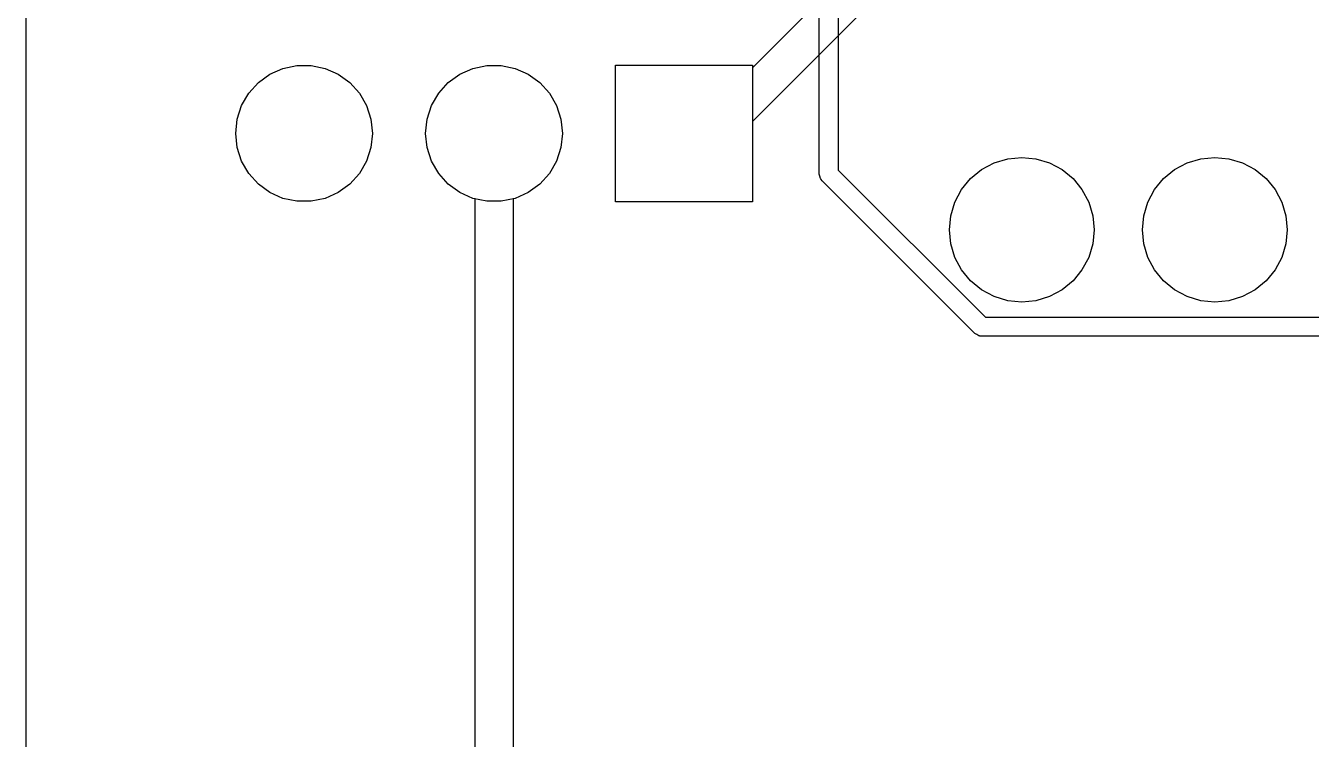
# Model space of a CAD drawing. Header units: millimetres. Extents: x 0 to 489, y -139 to 89.
# Drawn here: x 105.41 to 122.33, y 19.39 to 28.78 of the extents above; entities that cross this region are included whole.
import ezdxf

# ---------------------------------------------------------------- set-up
doc = ezdxf.new("R2010")
doc.units = ezdxf.units.MM
doc.header["$MEASUREMENT"] = 0
doc.layers.get('0').update_dxf_attribs({"linetype": 'CONTINUOUS'})
doc.layers.add('BLACK', color=7, linetype='CONTINUOUS')

msp = doc.modelspace()

# ---------------------------------------------------------------- linework, layer by layer
at = {"linetype": 'Continuous'}
msp.add_lwpolyline([(106.41198, 1.00993), (167.41198, 1.00993, 0.41421356), (168.41198, 2.00993), (168.41198, 54.00993, 0.41421356), (167.41198, 55.00993), (106.41198, 55.00993, 0.41421356), (105.41198, 54.00993), (105.41198, 2.00993, 0.41421356)], format="xyb", close=True, dxfattribs=at)
at = {"layer": 'BLACK', "linetype": 'Continuous'}
for p, q in [((114.97524, 28.22929), (118.73324, 31.98719)), ((118.93324, 31.48019), (114.97524, 27.52219)), ((115.85524, 26.82939), (115.85524, 29.90539)), ((116.10524, 29.85359), (116.10524, 26.88119)), ((108.79724, 28.22139), (108.98124, 28.26049)), ((108.79724, 28.22139), (108.98124, 28.26049)), ((108.79724, 28.22139), (108.98124, 28.26049)), ((108.79724, 28.22139), (108.98124, 28.26049)), ((108.98124, 28.26049), (109.16924, 28.26049)), ((108.98124, 28.26049), (109.16924, 28.26049)), ((108.98124, 28.26049), (109.16924, 28.26049)), ((108.98124, 28.26049), (109.16924, 28.26049)), ((109.16924, 28.26049), (109.35324, 28.22139)), ((109.16924, 28.26049), (109.35324, 28.22139)), ((109.16924, 28.26049), (109.35324, 28.22139)), ((109.16924, 28.26049), (109.35324, 28.22139)), ((111.29724, 28.22139), (111.48124, 28.26049)), ((111.29724, 28.22139), (111.48124, 28.26049)), ((111.29724, 28.22139), (111.48124, 28.26049)), ((111.29724, 28.22139), (111.48124, 28.26049)), ((111.48124, 28.26049), (111.66924, 28.26049)), ((111.48124, 28.26049), (111.66924, 28.26049)), ((111.48124, 28.26049), (111.66924, 28.26049)), ((111.48124, 28.26049), (111.66924, 28.26049)), ((111.66924, 28.26049), (111.85324, 28.22139)), ((111.66924, 28.26049), (111.85324, 28.22139)), ((111.66924, 28.26049), (111.85324, 28.22139)), ((111.66924, 28.26049), (111.85324, 28.22139)), ((113.17524, 26.46539), (113.17524, 28.26539)), ((113.17524, 28.26539), (114.97524, 28.26539)), ((113.17524, 26.46539), (113.17524, 28.26539)), ((113.17524, 28.26539), (114.97524, 28.26539)), ((113.17524, 26.46539), (113.17524, 28.26539)), ((113.17524, 28.26539), (114.97524, 28.26539)), ((113.17524, 26.46539), (113.17524, 28.26539)), ((113.17524, 28.26539), (114.97524, 28.26539)), ((114.97524, 28.26539), (114.97524, 26.46539)), ((114.97524, 28.26539), (114.97524, 28.22929)), ((114.97524, 28.26539), (114.97524, 26.46539)), ((114.97524, 28.26539), (114.97524, 26.46539)), ((108.47324, 28.03419), (108.62524, 28.14479)), ((108.47324, 28.03419), (108.62524, 28.14479)), ((108.47324, 28.03419), (108.62524, 28.14479)), ((108.47324, 28.03419), (108.62524, 28.14479)), ((108.62524, 28.14479), (108.79724, 28.22139)), ((108.62524, 28.14479), (108.79724, 28.22139)), ((108.62524, 28.14479), (108.79724, 28.22139)), ((108.62524, 28.14479), (108.79724, 28.22139)), ((109.35324, 28.22139), (109.52524, 28.14479)), ((109.35324, 28.22139), (109.52524, 28.14479)), ((109.35324, 28.22139), (109.52524, 28.14479)), ((109.35324, 28.22139), (109.52524, 28.14479)), ((109.52524, 28.14479), (109.67724, 28.03419)), ((109.52524, 28.14479), (109.67724, 28.03419)), ((109.52524, 28.14479), (109.67724, 28.03419)), ((109.52524, 28.14479), (109.67724, 28.03419)), ((110.97324, 28.03419), (111.12524, 28.14479)), ((110.97324, 28.03419), (111.12524, 28.14479)), ((110.97324, 28.03419), (111.12524, 28.14479)), ((110.97324, 28.03419), (111.12524, 28.14479)), ((111.12524, 28.14479), (111.29724, 28.22139)), ((111.12524, 28.14479), (111.29724, 28.22139)), ((111.12524, 28.14479), (111.29724, 28.22139)), ((111.12524, 28.14479), (111.29724, 28.22139)), ((111.85324, 28.22139), (112.02524, 28.14479)), ((111.85324, 28.22139), (112.02524, 28.14479)), ((111.85324, 28.22139), (112.02524, 28.14479)), ((111.85324, 28.22139), (112.02524, 28.14479)), ((112.02524, 28.14479), (112.17724, 28.03419)), ((112.02524, 28.14479), (112.17724, 28.03419)), ((112.02524, 28.14479), (112.17724, 28.03419)), ((112.02524, 28.14479), (112.17724, 28.03419)), ((108.34724, 27.89439), (108.47324, 28.03419)), ((108.34724, 27.89439), (108.47324, 28.03419)), ((108.34724, 27.89439), (108.47324, 28.03419)), ((108.34724, 27.89439), (108.47324, 28.03419)), ((109.67724, 28.03419), (109.80324, 27.89439)), ((109.67724, 28.03419), (109.80324, 27.89439)), ((109.67724, 28.03419), (109.80324, 27.89439)), ((109.67724, 28.03419), (109.80324, 27.89439)), ((110.84724, 27.89439), (110.97324, 28.03419)), ((110.84724, 27.89439), (110.97324, 28.03419)), ((110.84724, 27.89439), (110.97324, 28.03419)), ((110.84724, 27.89439), (110.97324, 28.03419)), ((112.17724, 28.03419), (112.30324, 27.89439)), ((112.17724, 28.03419), (112.30324, 27.89439)), ((112.17724, 28.03419), (112.30324, 27.89439)), ((112.17724, 28.03419), (112.30324, 27.89439)), ((108.25324, 27.73149), (108.34724, 27.89439)), ((108.25324, 27.73149), (108.34724, 27.89439)), ((108.25324, 27.73149), (108.34724, 27.89439)), ((108.25324, 27.73149), (108.34724, 27.89439)), ((109.80324, 27.89439), (109.89724, 27.73149)), ((109.80324, 27.89439), (109.89724, 27.73149)), ((109.80324, 27.89439), (109.89724, 27.73149)), ((109.80324, 27.89439), (109.89724, 27.73149)), ((110.75324, 27.73149), (110.84724, 27.89439)), ((110.75324, 27.73149), (110.84724, 27.89439)), ((110.75324, 27.73149), (110.84724, 27.89439)), ((110.75324, 27.73149), (110.84724, 27.89439)), ((112.30324, 27.89439), (112.39724, 27.73149)), ((112.30324, 27.89439), (112.39724, 27.73149)), ((112.30324, 27.89439), (112.39724, 27.73149)), ((112.30324, 27.89439), (112.39724, 27.73149)), ((108.19524, 27.55249), (108.25324, 27.73149)), ((108.19524, 27.55249), (108.25324, 27.73149)), ((108.19524, 27.55249), (108.25324, 27.73149)), ((108.19524, 27.55249), (108.25324, 27.73149)), ((109.89724, 27.73149), (109.95524, 27.55249)), ((109.89724, 27.73149), (109.95524, 27.55249)), ((109.89724, 27.73149), (109.95524, 27.55249)), ((109.89724, 27.73149), (109.95524, 27.55249)), ((110.69524, 27.55249), (110.75324, 27.73149)), ((110.69524, 27.55249), (110.75324, 27.73149)), ((110.69524, 27.55249), (110.75324, 27.73149)), ((110.69524, 27.55249), (110.75324, 27.73149)), ((112.39724, 27.73149), (112.45524, 27.55249)), ((112.39724, 27.73149), (112.45524, 27.55249)), ((112.39724, 27.73149), (112.45524, 27.55249)), ((112.39724, 27.73149), (112.45524, 27.55249)), ((108.17524, 27.36539), (108.19524, 27.55249)), ((108.17524, 27.36539), (108.19524, 27.55249)), ((108.17524, 27.36539), (108.19524, 27.55249)), ((108.17524, 27.36539), (108.19524, 27.55249)), ((109.95524, 27.55249), (109.97524, 27.36539)), ((109.95524, 27.55249), (109.97524, 27.36539)), ((109.95524, 27.55249), (109.97524, 27.36539)), ((109.95524, 27.55249), (109.97524, 27.36539)), ((110.67524, 27.36539), (110.69524, 27.55249)), ((110.67524, 27.36539), (110.69524, 27.55249)), ((110.67524, 27.36539), (110.69524, 27.55249)), ((110.67524, 27.36539), (110.69524, 27.55249)), ((112.45524, 27.55249), (112.47524, 27.36539)), ((112.45524, 27.55249), (112.47524, 27.36539)), ((112.45524, 27.55249), (112.47524, 27.36539)), ((112.45524, 27.55249), (112.47524, 27.36539)), ((114.97524, 27.52219), (114.97524, 26.46539)), ((108.19524, 27.17829), (108.17524, 27.36539)), ((108.19524, 27.17829), (108.17524, 27.36539)), ((108.19524, 27.17829), (108.17524, 27.36539)), ((108.19524, 27.17829), (108.17524, 27.36539)), ((109.97524, 27.36539), (109.95524, 27.17829)), ((109.97524, 27.36539), (109.95524, 27.17829)), ((109.97524, 27.36539), (109.95524, 27.17829)), ((109.97524, 27.36539), (109.95524, 27.17829)), ((110.69524, 27.17829), (110.67524, 27.36539)), ((110.69524, 27.17829), (110.67524, 27.36539)), ((110.69524, 27.17829), (110.67524, 27.36539)), ((110.69524, 27.17829), (110.67524, 27.36539)), ((112.47524, 27.36539), (112.45524, 27.17829)), ((112.47524, 27.36539), (112.45524, 27.17829)), ((112.47524, 27.36539), (112.45524, 27.17829)), ((112.47524, 27.36539), (112.45524, 27.17829)), ((108.25324, 26.99929), (108.19524, 27.17829)), ((108.25324, 26.99929), (108.19524, 27.17829)), ((108.25324, 26.99929), (108.19524, 27.17829)), ((108.25324, 26.99929), (108.19524, 27.17829)), ((109.95524, 27.17829), (109.89724, 26.99929)), ((109.95524, 27.17829), (109.89724, 26.99929)), ((109.95524, 27.17829), (109.89724, 26.99929)), ((109.95524, 27.17829), (109.89724, 26.99929)), ((110.75324, 26.99929), (110.69524, 27.17829)), ((110.75324, 26.99929), (110.69524, 27.17829)), ((110.75324, 26.99929), (110.69524, 27.17829)), ((110.75324, 26.99929), (110.69524, 27.17829)), ((112.45524, 27.17829), (112.39724, 26.99929)), ((112.45524, 27.17829), (112.39724, 26.99929)), ((112.45524, 27.17829), (112.39724, 26.99929)), ((112.45524, 27.17829), (112.39724, 26.99929)), ((108.34724, 26.83639), (108.25324, 26.99929)), ((108.34724, 26.83639), (108.25324, 26.99929)), ((108.34724, 26.83639), (108.25324, 26.99929)), ((108.34724, 26.83639), (108.25324, 26.99929)), ((109.89724, 26.99929), (109.80324, 26.83639)), ((109.89724, 26.99929), (109.80324, 26.83639)), ((109.89724, 26.99929), (109.80324, 26.83639)), ((109.89724, 26.99929), (109.80324, 26.83639)), ((110.84724, 26.83639), (110.75324, 26.99929)), ((110.84724, 26.83639), (110.75324, 26.99929)), ((110.84724, 26.83639), (110.75324, 26.99929)), ((110.84724, 26.83639), (110.75324, 26.99929)), ((112.39724, 26.99929), (112.30324, 26.83639)), ((112.39724, 26.99929), (112.30324, 26.83639)), ((112.39724, 26.99929), (112.30324, 26.83639)), ((112.39724, 26.99929), (112.30324, 26.83639)), ((117.99124, 26.88739), (118.15524, 26.97539)), ((117.99124, 26.88739), (118.15524, 26.97539)), ((117.99124, 26.88739), (118.15524, 26.97539)), ((117.99124, 26.88739), (118.15524, 26.97539)), ((118.15524, 26.97539), (118.33424, 27.02959)), ((118.15524, 26.97539), (118.33424, 27.02959)), ((118.15524, 26.97539), (118.33424, 27.02959)), ((118.15524, 26.97539), (118.33424, 27.02959)), ((118.33424, 27.02959), (118.52024, 27.04789)), ((118.33424, 27.02959), (118.52024, 27.04789)), ((118.33424, 27.02959), (118.52024, 27.04789)), ((118.33424, 27.02959), (118.52024, 27.04789)), ((118.52024, 27.04789), (118.70624, 27.02959)), ((118.52024, 27.04789), (118.70624, 27.02959)), ((118.52024, 27.04789), (118.70624, 27.02959)), ((118.52024, 27.04789), (118.70624, 27.02959)), ((118.70624, 27.02959), (118.88524, 26.97539)), ((118.70624, 27.02959), (118.88524, 26.97539)), ((118.70624, 27.02959), (118.88524, 26.97539)), ((118.70624, 27.02959), (118.88524, 26.97539)), ((118.88524, 26.97539), (119.04924, 26.88739)), ((118.88524, 26.97539), (119.04924, 26.88739)), ((118.88524, 26.97539), (119.04924, 26.88739)), ((118.88524, 26.97539), (119.04924, 26.88739)), ((120.53124, 26.88739), (120.69524, 26.97539)), ((120.53124, 26.88739), (120.69524, 26.97539)), ((120.53124, 26.88739), (120.69524, 26.97539)), ((120.53124, 26.88739), (120.69524, 26.97539)), ((120.69524, 26.97539), (120.87424, 27.02959)), ((120.69524, 26.97539), (120.87424, 27.02959)), ((120.69524, 26.97539), (120.87424, 27.02959)), ((120.69524, 26.97539), (120.87424, 27.02959)), ((120.87424, 27.02959), (121.06024, 27.04789)), ((120.87424, 27.02959), (121.06024, 27.04789)), ((120.87424, 27.02959), (121.06024, 27.04789)), ((120.87424, 27.02959), (121.06024, 27.04789)), ((121.06024, 27.04789), (121.24624, 27.02959)), ((121.06024, 27.04789), (121.24624, 27.02959)), ((121.06024, 27.04789), (121.24624, 27.02959)), ((121.06024, 27.04789), (121.24624, 27.02959)), ((121.24624, 27.02959), (121.42524, 26.97539)), ((121.24624, 27.02959), (121.42524, 26.97539)), ((121.24624, 27.02959), (121.42524, 26.97539)), ((121.24624, 27.02959), (121.42524, 26.97539)), ((121.42524, 26.97539), (121.58924, 26.88739)), ((121.42524, 26.97539), (121.58924, 26.88739)), ((121.42524, 26.97539), (121.58924, 26.88739)), ((121.42524, 26.97539), (121.58924, 26.88739)), ((108.47324, 26.69659), (108.34724, 26.83639)), ((108.47324, 26.69659), (108.34724, 26.83639)), ((108.47324, 26.69659), (108.34724, 26.83639)), ((108.47324, 26.69659), (108.34724, 26.83639)), ((109.80324, 26.83639), (109.67724, 26.69659)), ((109.80324, 26.83639), (109.67724, 26.69659)), ((109.80324, 26.83639), (109.67724, 26.69659)), ((109.80324, 26.83639), (109.67724, 26.69659)), ((110.97324, 26.69659), (110.84724, 26.83639)), ((110.97324, 26.69659), (110.84724, 26.83639)), ((110.97324, 26.69659), (110.84724, 26.83639)), ((110.97324, 26.69659), (110.84724, 26.83639)), ((112.30324, 26.83639), (112.17724, 26.69659)), ((112.30324, 26.83639), (112.17724, 26.69659)), ((112.30324, 26.83639), (112.17724, 26.69659)), ((112.30324, 26.83639), (112.17724, 26.69659)), ((115.86424, 26.79979), (115.85524, 26.82939)), ((115.87024, 26.76949), (115.86424, 26.79979)), ((115.87424, 26.76449), (115.87024, 26.76949)), ((115.87524, 26.76189), (115.87424, 26.76449)), ((115.87824, 26.75889), (115.87524, 26.76189)), ((115.89224, 26.74099), (115.87824, 26.75889)), ((117.90324, 24.72999), (115.89224, 26.74099)), ((116.10524, 26.88119), (118.04324, 24.94339)), ((117.72824, 26.62459), (117.84624, 26.76889)), ((117.72824, 26.62459), (117.84624, 26.76889)), ((117.72824, 26.62459), (117.84624, 26.76889)), ((117.72824, 26.62459), (117.84624, 26.76889)), ((117.84624, 26.76889), (117.99124, 26.88739)), ((117.84624, 26.76889), (117.99124, 26.88739)), ((117.84624, 26.76889), (117.99124, 26.88739)), ((117.84624, 26.76889), (117.99124, 26.88739)), ((119.04924, 26.88739), (119.19424, 26.76889)), ((119.04924, 26.88739), (119.19424, 26.76889)), ((119.04924, 26.88739), (119.19424, 26.76889)), ((119.04924, 26.88739), (119.19424, 26.76889)), ((119.19424, 26.76889), (119.31224, 26.62459)), ((119.19424, 26.76889), (119.31224, 26.62459)), ((119.19424, 26.76889), (119.31224, 26.62459)), ((119.19424, 26.76889), (119.31224, 26.62459)), ((120.26824, 26.62459), (120.38624, 26.76889)), ((120.26824, 26.62459), (120.38624, 26.76889)), ((120.26824, 26.62459), (120.38624, 26.76889)), ((120.26824, 26.62459), (120.38624, 26.76889)), ((120.38624, 26.76889), (120.53124, 26.88739)), ((120.38624, 26.76889), (120.53124, 26.88739)), ((120.38624, 26.76889), (120.53124, 26.88739)), ((120.38624, 26.76889), (120.53124, 26.88739)), ((121.58924, 26.88739), (121.73424, 26.76889)), ((121.58924, 26.88739), (121.73424, 26.76889)), ((121.58924, 26.88739), (121.73424, 26.76889)), ((121.58924, 26.88739), (121.73424, 26.76889)), ((121.73424, 26.76889), (121.85224, 26.62459)), ((121.73424, 26.76889), (121.85224, 26.62459)), ((121.73424, 26.76889), (121.85224, 26.62459)), ((121.73424, 26.76889), (121.85224, 26.62459)), ((108.62524, 26.58599), (108.47324, 26.69659)), ((108.62524, 26.58599), (108.47324, 26.69659)), ((108.62524, 26.58599), (108.47324, 26.69659)), ((108.62524, 26.58599), (108.47324, 26.69659)), ((108.79724, 26.50939), (108.62524, 26.58599)), ((108.79724, 26.50939), (108.62524, 26.58599)), ((108.79724, 26.50939), (108.62524, 26.58599)), ((108.79724, 26.50939), (108.62524, 26.58599)), ((109.52524, 26.58599), (109.35324, 26.50939)), ((109.52524, 26.58599), (109.35324, 26.50939)), ((109.52524, 26.58599), (109.35324, 26.50939)), ((109.52524, 26.58599), (109.35324, 26.50939)), ((109.67724, 26.69659), (109.52524, 26.58599)), ((109.67724, 26.69659), (109.52524, 26.58599)), ((109.67724, 26.69659), (109.52524, 26.58599)), ((109.67724, 26.69659), (109.52524, 26.58599)), ((111.12524, 26.58599), (110.97324, 26.69659)), ((111.12524, 26.58599), (110.97324, 26.69659)), ((111.12524, 26.58599), (110.97324, 26.69659)), ((111.12524, 26.58599), (110.97324, 26.69659)), ((111.29724, 26.50939), (111.12524, 26.58599)), ((111.29724, 26.50939), (111.12524, 26.58599)), ((111.29724, 26.50939), (111.12524, 26.58599)), ((111.29724, 26.50939), (111.12524, 26.58599)), ((112.02524, 26.58599), (111.85324, 26.50939)), ((112.02524, 26.58599), (111.85324, 26.50939)), ((112.02524, 26.58599), (111.85324, 26.50939)), ((112.02524, 26.58599), (111.85324, 26.50939)), ((112.17724, 26.69659), (112.02524, 26.58599)), ((112.17724, 26.69659), (112.02524, 26.58599)), ((112.17724, 26.69659), (112.02524, 26.58599)), ((112.17724, 26.69659), (112.02524, 26.58599)), ((117.64024, 26.45989), (117.72824, 26.62459)), ((117.64024, 26.45989), (117.72824, 26.62459)), ((117.64024, 26.45989), (117.72824, 26.62459)), ((117.64024, 26.45989), (117.72824, 26.62459)), ((119.31224, 26.62459), (119.40024, 26.45989)), ((119.31224, 26.62459), (119.40024, 26.45989)), ((119.31224, 26.62459), (119.40024, 26.45989)), ((119.31224, 26.62459), (119.40024, 26.45989)), ((120.18024, 26.45989), (120.26824, 26.62459)), ((120.18024, 26.45989), (120.26824, 26.62459)), ((120.18024, 26.45989), (120.26824, 26.62459)), ((120.18024, 26.45989), (120.26824, 26.62459)), ((121.85224, 26.62459), (121.94024, 26.45989)), ((121.85224, 26.62459), (121.94024, 26.45989)), ((121.85224, 26.62459), (121.94024, 26.45989)), ((121.85224, 26.62459), (121.94024, 26.45989)), ((108.98124, 26.47029), (108.79724, 26.50939)), ((108.98124, 26.47029), (108.79724, 26.50939)), ((108.98124, 26.47029), (108.79724, 26.50939)), ((108.98124, 26.47029), (108.79724, 26.50939)), ((109.16924, 26.47029), (108.98124, 26.47029)), ((109.16924, 26.47029), (108.98124, 26.47029)), ((109.16924, 26.47029), (108.98124, 26.47029)), ((109.16924, 26.47029), (108.98124, 26.47029)), ((109.35324, 26.50939), (109.16924, 26.47029)), ((109.35324, 26.50939), (109.16924, 26.47029)), ((109.35324, 26.50939), (109.16924, 26.47029)), ((109.35324, 26.50939), (109.16924, 26.47029)), ((111.32524, 26.50349), (111.29724, 26.50939)), ((111.48124, 26.47029), (111.29724, 26.50939)), ((111.48124, 26.47029), (111.29724, 26.50939)), ((111.48124, 26.47029), (111.29724, 26.50939)), ((111.32524, 10.18039), (111.32524, 26.50349)), ((111.66924, 26.47029), (111.48124, 26.47029)), ((111.66924, 26.47029), (111.48124, 26.47029)), ((111.66924, 26.47029), (111.48124, 26.47029)), ((111.85324, 26.50939), (111.66924, 26.47029)), ((111.85324, 26.50939), (111.66924, 26.47029)), ((111.85324, 26.50939), (111.66924, 26.47029)), ((111.85324, 26.50939), (111.82524, 26.50349)), ((111.82524, 26.50349), (111.82524, 10.28399)), ((114.97524, 26.46539), (113.17524, 26.46539)), ((114.97524, 26.46539), (113.17524, 26.46539)), ((114.97524, 26.46539), (113.17524, 26.46539)), ((114.97524, 26.46539), (113.17524, 26.46539)), ((117.58624, 26.28119), (117.64024, 26.45989)), ((117.58624, 26.28119), (117.64024, 26.45989)), ((117.58624, 26.28119), (117.64024, 26.45989)), ((117.58624, 26.28119), (117.64024, 26.45989)), ((119.40024, 26.45989), (119.45424, 26.28119)), ((119.40024, 26.45989), (119.45424, 26.28119)), ((119.40024, 26.45989), (119.45424, 26.28119)), ((119.40024, 26.45989), (119.45424, 26.28119)), ((120.12624, 26.28119), (120.18024, 26.45989)), ((120.12624, 26.28119), (120.18024, 26.45989)), ((120.12624, 26.28119), (120.18024, 26.45989)), ((120.12624, 26.28119), (120.18024, 26.45989)), ((121.94024, 26.45989), (121.99424, 26.28119)), ((121.94024, 26.45989), (121.99424, 26.28119)), ((121.94024, 26.45989), (121.99424, 26.28119)), ((121.94024, 26.45989), (121.99424, 26.28119)), ((117.56724, 26.09539), (117.58624, 26.28119)), ((117.56724, 26.09539), (117.58624, 26.28119)), ((117.56724, 26.09539), (117.58624, 26.28119)), ((117.56724, 26.09539), (117.58624, 26.28119)), ((119.45424, 26.28119), (119.47224, 26.09539)), ((119.45424, 26.28119), (119.47224, 26.09539)), ((119.45424, 26.28119), (119.47224, 26.09539)), ((119.45424, 26.28119), (119.47224, 26.09539)), ((120.10724, 26.09539), (120.12624, 26.28119)), ((120.10724, 26.09539), (120.12624, 26.28119)), ((120.10724, 26.09539), (120.12624, 26.28119)), ((120.10724, 26.09539), (120.12624, 26.28119)), ((121.99424, 26.28119), (122.01224, 26.09539)), ((121.99424, 26.28119), (122.01224, 26.09539)), ((121.99424, 26.28119), (122.01224, 26.09539)), ((121.99424, 26.28119), (122.01224, 26.09539)), ((117.58624, 25.90959), (117.56724, 26.09539)), ((117.58624, 25.90959), (117.56724, 26.09539)), ((117.58624, 25.90959), (117.56724, 26.09539)), ((117.58624, 25.90959), (117.56724, 26.09539)), ((119.47224, 26.09539), (119.45424, 25.90959)), ((119.47224, 26.09539), (119.45424, 25.90959)), ((119.47224, 26.09539), (119.45424, 25.90959)), ((119.47224, 26.09539), (119.45424, 25.90959)), ((120.12624, 25.90959), (120.10724, 26.09539)), ((120.12624, 25.90959), (120.10724, 26.09539)), ((120.12624, 25.90959), (120.10724, 26.09539)), ((120.12624, 25.90959), (120.10724, 26.09539)), ((122.01224, 26.09539), (121.99424, 25.90959)), ((122.01224, 26.09539), (121.99424, 25.90959)), ((122.01224, 26.09539), (121.99424, 25.90959)), ((122.01224, 26.09539), (121.99424, 25.90959)), ((117.64024, 25.73089), (117.58624, 25.90959)), ((117.64024, 25.73089), (117.58624, 25.90959)), ((117.64024, 25.73089), (117.58624, 25.90959)), ((117.64024, 25.73089), (117.58624, 25.90959)), ((119.45424, 25.90959), (119.40024, 25.73089)), ((119.45424, 25.90959), (119.40024, 25.73089)), ((119.45424, 25.90959), (119.40024, 25.73089)), ((119.45424, 25.90959), (119.40024, 25.73089)), ((120.18024, 25.73089), (120.12624, 25.90959)), ((120.18024, 25.73089), (120.12624, 25.90959)), ((120.18024, 25.73089), (120.12624, 25.90959)), ((120.18024, 25.73089), (120.12624, 25.90959)), ((121.99424, 25.90959), (121.94024, 25.73089)), ((121.99424, 25.90959), (121.94024, 25.73089)), ((121.99424, 25.90959), (121.94024, 25.73089)), ((121.99424, 25.90959), (121.94024, 25.73089)), ((117.72824, 25.56619), (117.64024, 25.73089)), ((117.72824, 25.56619), (117.64024, 25.73089)), ((117.72824, 25.56619), (117.64024, 25.73089)), ((117.72824, 25.56619), (117.64024, 25.73089)), ((119.40024, 25.73089), (119.31224, 25.56619)), ((119.40024, 25.73089), (119.31224, 25.56619)), ((119.40024, 25.73089), (119.31224, 25.56619)), ((119.40024, 25.73089), (119.31224, 25.56619)), ((120.26824, 25.56619), (120.18024, 25.73089)), ((120.26824, 25.56619), (120.18024, 25.73089)), ((120.26824, 25.56619), (120.18024, 25.73089)), ((120.26824, 25.56619), (120.18024, 25.73089)), ((121.94024, 25.73089), (121.85224, 25.56619)), ((121.94024, 25.73089), (121.85224, 25.56619)), ((121.94024, 25.73089), (121.85224, 25.56619)), ((121.94024, 25.73089), (121.85224, 25.56619)), ((117.84624, 25.42189), (117.72824, 25.56619)), ((117.84624, 25.42189), (117.72824, 25.56619)), ((117.84624, 25.42189), (117.72824, 25.56619)), ((117.84624, 25.42189), (117.72824, 25.56619)), ((119.31224, 25.56619), (119.19424, 25.42189)), ((119.31224, 25.56619), (119.19424, 25.42189)), ((119.31224, 25.56619), (119.19424, 25.42189)), ((119.31224, 25.56619), (119.19424, 25.42189)), ((120.38624, 25.42189), (120.26824, 25.56619)), ((120.38624, 25.42189), (120.26824, 25.56619)), ((120.38624, 25.42189), (120.26824, 25.56619)), ((120.38624, 25.42189), (120.26824, 25.56619)), ((121.85224, 25.56619), (121.73424, 25.42189)), ((121.85224, 25.56619), (121.73424, 25.42189)), ((121.85224, 25.56619), (121.73424, 25.42189)), ((121.85224, 25.56619), (121.73424, 25.42189)), ((117.99124, 25.30339), (117.84624, 25.42189)), ((117.99124, 25.30339), (117.84624, 25.42189)), ((117.99124, 25.30339), (117.84624, 25.42189)), ((117.99124, 25.30339), (117.84624, 25.42189)), ((119.19424, 25.42189), (119.04924, 25.30339)), ((119.19424, 25.42189), (119.04924, 25.30339)), ((119.19424, 25.42189), (119.04924, 25.30339)), ((119.19424, 25.42189), (119.04924, 25.30339)), ((120.53124, 25.30339), (120.38624, 25.42189)), ((120.53124, 25.30339), (120.38624, 25.42189)), ((120.53124, 25.30339), (120.38624, 25.42189)), ((120.53124, 25.30339), (120.38624, 25.42189)), ((121.73424, 25.42189), (121.58924, 25.30339)), ((121.73424, 25.42189), (121.58924, 25.30339)), ((121.73424, 25.42189), (121.58924, 25.30339)), ((121.73424, 25.42189), (121.58924, 25.30339)), ((118.15524, 25.21539), (117.99124, 25.30339)), ((118.15524, 25.21539), (117.99124, 25.30339)), ((118.15524, 25.21539), (117.99124, 25.30339)), ((118.15524, 25.21539), (117.99124, 25.30339)), ((118.33424, 25.16119), (118.15524, 25.21539)), ((118.33424, 25.16119), (118.15524, 25.21539)), ((118.33424, 25.16119), (118.15524, 25.21539)), ((118.33424, 25.16119), (118.15524, 25.21539)), ((118.88524, 25.21539), (118.70624, 25.16119)), ((118.88524, 25.21539), (118.70624, 25.16119)), ((118.88524, 25.21539), (118.70624, 25.16119)), ((118.88524, 25.21539), (118.70624, 25.16119)), ((119.04924, 25.30339), (118.88524, 25.21539)), ((119.04924, 25.30339), (118.88524, 25.21539)), ((119.04924, 25.30339), (118.88524, 25.21539)), ((119.04924, 25.30339), (118.88524, 25.21539)), ((120.69524, 25.21539), (120.53124, 25.30339)), ((120.69524, 25.21539), (120.53124, 25.30339)), ((120.69524, 25.21539), (120.53124, 25.30339)), ((120.69524, 25.21539), (120.53124, 25.30339)), ((120.87424, 25.16119), (120.69524, 25.21539)), ((120.87424, 25.16119), (120.69524, 25.21539)), ((120.87424, 25.16119), (120.69524, 25.21539)), ((120.87424, 25.16119), (120.69524, 25.21539)), ((121.42524, 25.21539), (121.24624, 25.16119)), ((121.42524, 25.21539), (121.24624, 25.16119)), ((121.42524, 25.21539), (121.24624, 25.16119)), ((121.42524, 25.21539), (121.24624, 25.16119)), ((121.58924, 25.30339), (121.42524, 25.21539)), ((121.58924, 25.30339), (121.42524, 25.21539)), ((121.58924, 25.30339), (121.42524, 25.21539)), ((121.58924, 25.30339), (121.42524, 25.21539)), ((118.52024, 25.14289), (118.33424, 25.16119)), ((118.52024, 25.14289), (118.33424, 25.16119)), ((118.52024, 25.14289), (118.33424, 25.16119)), ((118.52024, 25.14289), (118.33424, 25.16119)), ((118.70624, 25.16119), (118.52024, 25.14289)), ((118.70624, 25.16119), (118.52024, 25.14289)), ((118.70624, 25.16119), (118.52024, 25.14289)), ((118.70624, 25.16119), (118.52024, 25.14289)), ((121.06024, 25.14289), (120.87424, 25.16119)), ((121.06024, 25.14289), (120.87424, 25.16119)), ((121.06024, 25.14289), (120.87424, 25.16119)), ((121.06024, 25.14289), (120.87424, 25.16119)), ((121.24624, 25.16119), (121.06024, 25.14289)), ((121.24624, 25.16119), (121.06024, 25.14289)), ((121.24624, 25.16119), (121.06024, 25.14289)), ((121.24624, 25.16119), (121.06024, 25.14289)), ((118.04324, 24.94339), (124.11224, 24.94339)), ((117.93024, 24.71519), (117.90324, 24.72999)), ((117.95624, 24.69849), (117.93024, 24.71519)), ((117.96224, 24.69759), (117.95624, 24.69849)), ((117.96424, 24.69619), (117.96224, 24.69759)), ((117.96924, 24.69659), (117.96424, 24.69619)), ((117.99124, 24.69339), (117.96924, 24.69659)), ((124.12924, 24.69339), (117.99124, 24.69339))]:
    msp.add_line(p, q, dxfattribs=at)

doc.saveas('drawing.dxf')
